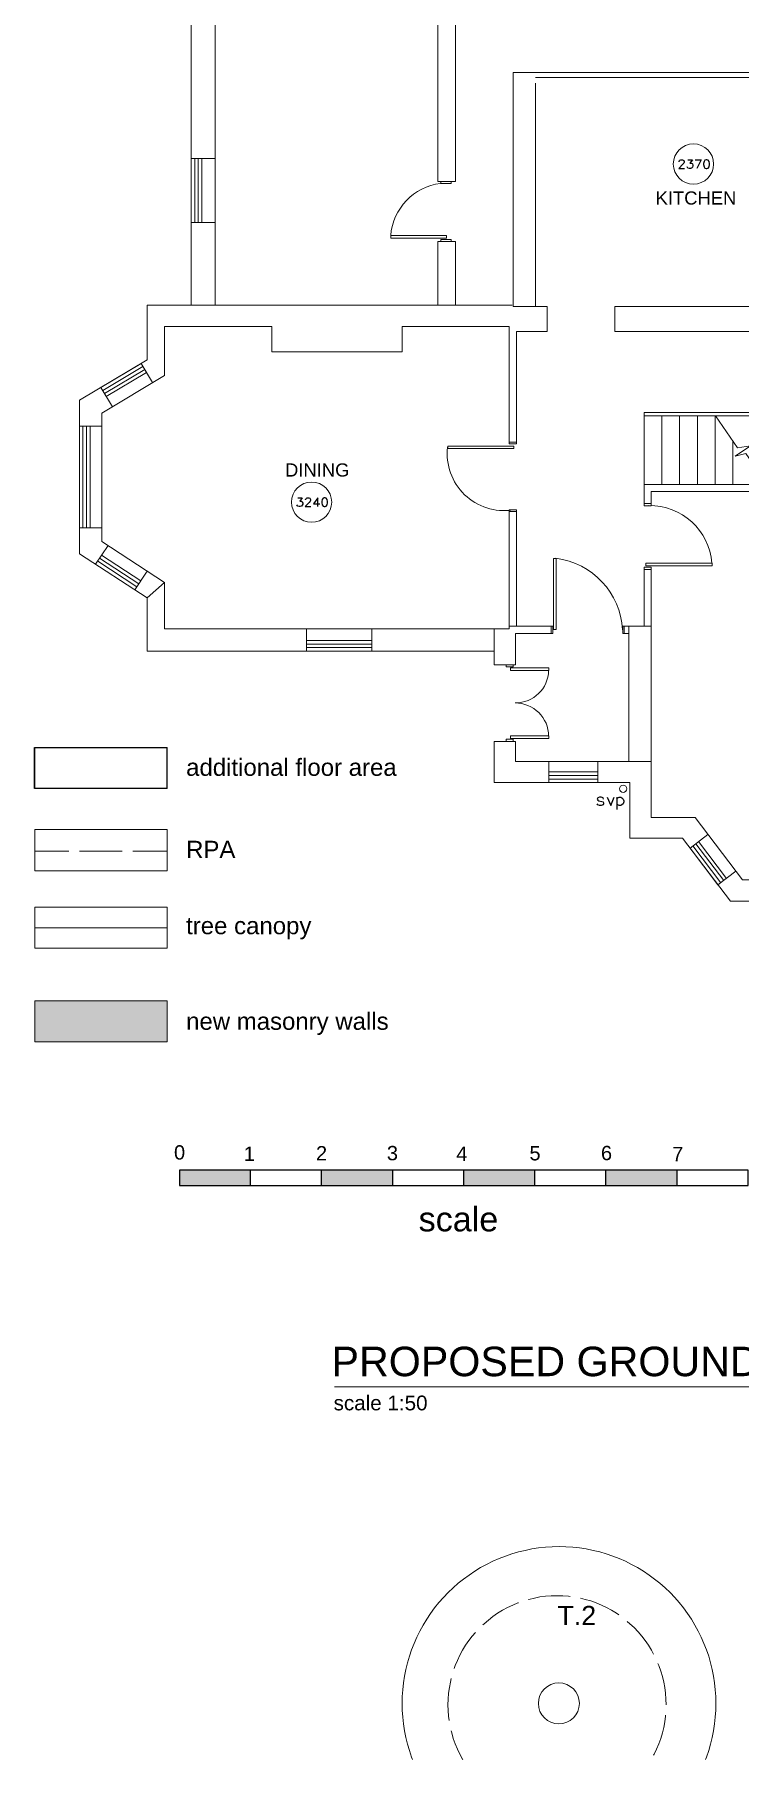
# Model space of a CAD drawing. Header units: millimetres. Extents: x -5841 to 140562, y 1006 to 102310.
# Drawn here: x 83814 to 93730, y 1670 to 25935 of the extents above; entities that cross this region are included whole.
import ezdxf

# ---------------------------------------------------------------- set-up
doc = ezdxf.new("R2010")
doc.units = ezdxf.units.MM
doc.header["$LTSCALE"] = 10
for name, color, linetype in [('PDF18_0', 7, 'Continuous'), ('PDF18_L901G2', 7, 'Continuous'), ('PDF18_Text', 7, 'Continuous')]:
    doc.layers.add(name, color=color, linetype=linetype)
doc.layers.add('PDF18_KD - WALL - LOADBEARING', color=253, linetype='Continuous', true_color=0xc0ab87)
doc.styles.add('PDF ArialMT', font='arial.ttf')
doc.styles.add('PDF FuturaCom-Book', font='arial.ttf')
picture_1 = doc.add_image_def('image8.png', size_in_pixel=(183, 587))

msp = doc.modelspace()

# ---------------------------------------------------------------- linework, layer by layer
at = {"layer": 'PDF18_0', "lineweight": 0}
for points in [[(86356.2, 22129), (86356.2, 30993.3), (88447.4, 30993.3), (88447.4, 31278)], [(86017.6, 22129), (86017.6, 28997.4), (86017.6, 27598.3), (86356.2, 27598.3), (86017.6, 27598.3)], [(95518, 25398.1), (90547.1, 25398.1), (90547.1, 22108.9), (91025.5, 22108.9), (91025.5, 21758.6), (90592.6, 21758.6), (90592.6, 20178.5), (90492.1, 20178.5), (90492.1, 21828.4), (88982.9, 21828.4), (88982.9, 21468.6), (87153.1, 21468.6), (87153.1, 21828.4), (85642.9, 21828.4), (85642.9, 21138.4), (84760.3, 20610.3), (84761.4, 18804.8), (85642.9, 18227), (85642.9, 17575.1), (90492.1, 17576.1), (90492.1, 19246.1), (90592.6, 19246.1), (90592.6, 17611.1), (91102.7, 17611.1), (90492.1, 17611.1)], [(90861.4, 25328.2), (95148.6, 25328.2), (95148.6, 24568.4), (95518, 24568.4), (95148.6, 24568.4), (95148.6, 22898.4), (95518, 22898.4)], [(90861.4, 22108.9), (90861.4, 25248.8)], [(86356.2, 24188.4), (86017.6, 24188.4), (86017.6, 23288.9), (86356.2, 23288.9)], [(86067.3, 23288.9), (86067.3, 24188.4)], [(86117.1, 23288.9), (86117.1, 24188.4)], [(86167.8, 23288.9), (86167.8, 24188.4)], [(89488.8, 22129), (89488.8, 23022.2), (89736.5, 23022.2), (89736.5, 22129)], [(87627.3, 17260.8), (85397.4, 17260.8), (85397.4, 18011.1), (84446, 18629.1), (84446, 20789.1), (85397.4, 21358.5), (85397.4, 22129), (90533.4, 22129)], [(84908.5, 20699.2), (84746.5, 20969.1), (85313.8, 21307.7), (85474.7, 21037.8)], [(84773, 20926.7), (85339.2, 21265.4)], [(84798.4, 20883.3), (85364.6, 21222)], [(84823.8, 20841), (85390, 21179.7)], [(84495.7, 18993.2), (84495.7, 20423)], [(84545.5, 18993.2), (84545.5, 20423)], [(84596.3, 18993.2), (84596.3, 20423)], [(92387.5, 19606), (92387.5, 20618.8), (95787.9, 20618.8), (95787.9, 19606)], [(92387.5, 20569), (95787.9, 20569)], [(92637.3, 19606), (92637.3, 20569)], [(92887, 19606), (92887, 20569)], [(93137.9, 19606), (93137.9, 20569)], [(93387.6, 19606), (93387.6, 20569)], [(93391.8, 20569), (93699.8, 20121.4), (93882.9, 20148.9), (93668.1, 20001.8), (93819.4, 20043), (94122.1, 19606)], [(90492.1, 20198.6), (90592.6, 20198.6)], [(93637.4, 19606), (93637.4, 20211.3)], [(92387.5, 17611.1), (92387.5, 18440.8), (92487, 18440.8), (92487, 17576.1), (92487, 15710.3), (92487, 14920.8), (93105, 14920.8), (93771.8, 14042.4), (95493.6, 14042.4), (96173.1, 14937.8), (96770, 14937.8), (96770, 16308.3), (96580.5, 16308.3), (96580.5, 18118), (96770, 18118), (96770, 19505.4), (92487, 19505.4), (92487, 19305.4), (92387.5, 19305.4), (92387.5, 19606), (96770, 19606)], [(90492.1, 19226), (90592.6, 19226)], [(92387.5, 19336.1), (92487, 19336.1)], [(84848.1, 18748.7), (84672.5, 18482)], [(84703.2, 18526.5), (85254.5, 18164.5)], [(84729.6, 18568.8), (85282, 18205.8)], [(84757.1, 18610.1), (85309.6, 18248.2)], [(85399.5, 18385.7), (85227, 18123.3)], [(92387.5, 18411.1), (92487, 18411.1)], [(87627.3, 17576.1), (87572.2, 17576.1)], [(87637.8, 17260.8), (87637.8, 17576.1)], [(88537.4, 17260.8), (90277.3, 17260.8), (90277.3, 17070.3), (90577.8, 17070.3), (90577.8, 17510.5), (91102.7, 17510.5), (91102.7, 17611.1)], [(90277.3, 17260.8), (90277.3, 17576.1)], [(91082.6, 17611.1), (91082.6, 17510.5)], [(91772.6, 15710.3), (92172.7, 15710.3), (92172.7, 17611.1)], [(92172.7, 17510.5), (92087, 17510.5), (92087, 17611.1), (92337.8, 17611.1), (92487, 17611.1)], [(92107.1, 17611.1), (92107.1, 17510.5)], [(87572.2, 17260.8), (88592.4, 17260.8)], [(87637.8, 17411), (88557.5, 17411)], [(87637.8, 17360.2), (88557.5, 17360.2)], [(90546.1, 17070.3), (90546.1, 17040.6), (90446.6, 17040.6), (90446.6, 17070.3)], [(90546.1, 15990.8), (90546.1, 16020.4), (90446.6, 16020.4), (90446.6, 15990.8)], [(97083.2, 14937.8), (97083.2, 14638.3), (96343.5, 14638.3), (95664, 13742.9), (93601.4, 13742.9), (92927.3, 14630.9), (92187.5, 14630.9), (92187.5, 15410.8), (91717.6, 15410.8), (91027.6, 15410.8), (90277.3, 15410.8), (90277.3, 15990.8), (90577.8, 15990.8), (90577.8, 15851.1)], [(91027.6, 15710.3), (90577.8, 15710.3), (90577.8, 15990.8)], [(92487, 15710.3), (90972.6, 15710.3)], [(91047.7, 15410.8), (91047.7, 15710.3)], [(91047.7, 15561.1), (91737.7, 15561.1)], [(91737.7, 15410.8), (91737.7, 15710.3)], [(91047.7, 15510.3), (91737.7, 15510.3)], [(91047.7, 15460.6), (91737.7, 15460.6)], [(93286, 14681.7), (93034.1, 14490.1), (93426.8, 13972.6), (93679.7, 14164.1)], [(93546.4, 14063.6), (93153.7, 14581.1)], [(93467, 14003.3), (93074.4, 14520.8)], [(93507.2, 14032.9), (93113.5, 14550.4)], [(88033.6, 6911.6), (97095.9, 6911.6)]]:
    msp.add_lwpolyline(points, dxfattribs=at)
for points in [[(89736.5, 23867.8), (89488.8, 23867.8), (89488.8, 27889.3), (88878.2, 27889.3), (88878.2, 28037.5), (89736.5, 28037.5)], [(89676.1, 23837.1), (89676.1, 23867.8), (89528, 23867.8), (89528, 23837.1)], [(89606.3, 23071.9), (88826.3, 23071.9), (88826.3, 23106.8), (89606.3, 23106.8)], [(89676.1, 23022.2), (89676.1, 23051.8), (89528, 23051.8), (89528, 23022.2)], [(97083.2, 22108.9), (97083.2, 21758.6), (91975.8, 21758.6), (91975.8, 22108.9)], [(84761.4, 18993.2), (84761.4, 20423), (84446, 20423), (84446, 18993.2)], [(90557.7, 20145.7), (89628.5, 20145.7), (89628.5, 20110.8), (90557.7, 20110.8)], [(91115.4, 17564.5), (91115.4, 18564.6), (91150.4, 18564.6), (91150.4, 17564.5)], [(92414, 18460.9), (93344.2, 18460.9), (93344.2, 18495.8), (92414, 18495.8)], [(88557.5, 17576.1), (88557.5, 17260.8)], [(88557.5, 17310.5), (87637.8, 17310.5)], [(91048.8, 17023.7), (91048.8, 16988.8), (90509, 16988.8), (90509, 17023.7)], [(91048.8, 16032.1), (91048.8, 16067), (90509, 16067), (90509, 16032.1)], [(83817.4, 15327.2), (85678.9, 15327.2), (85678.9, 15905.1), (83817.4, 15905.1)], [(83817.4, 14171.6), (85678.9, 14171.6), (85678.9, 14749.4), (83817.4, 14749.4)], [(83817.4, 13081.5), (85678.9, 13081.5), (85678.9, 13658.3), (83817.4, 13658.3)], [(83817.4, 11766), (85678.9, 11766), (85678.9, 12342.8), (83817.4, 12342.8)]]:
    msp.add_lwpolyline(points, close=True, dxfattribs=at)
at = {"layer": 'PDF18_0', "color": 213, "lineweight": 25, "true_color": 0xa953a0}
for points in [[(92880.7, 24144), (92880.7, 24150.3), (92887, 24162), (92892.3, 24167.3), (92904, 24173.6), (92927.3, 24173.6), (92938.9, 24167.3), (92945.2, 24162), (92950.5, 24150.3), (92950.5, 24138.7), (92945.2, 24127), (92933.6, 24109.1), (92875.4, 24050.8), (92956.9, 24050.8)], [(93003.5, 24173.6), (93068, 24173.6), (93033.1, 24127), (93050, 24127), (93061.7, 24120.7), (93068, 24115.4), (93073.3, 24097.4), (93073.3, 24085.8), (93068, 24067.8), (93056.4, 24056.1), (93038.4, 24050.8), (93021.4, 24050.8), (93003.5, 24056.1), (92998.2, 24062.5), (92991.8, 24074.1)], [(93108.2, 24173.6), (93189.7, 24173.6), (93131.5, 24050.8)], [(87516.1, 19416.5), (87580.7, 19416.5), (87545.8, 19370), (87562.7, 19370), (87574.3, 19364.7), (87580.7, 19358.3), (87586, 19341.4), (87586, 19329.7), (87580.7, 19311.8), (87569, 19300.1), (87551.1, 19294.8), (87534.1, 19294.8), (87516.1, 19300.1), (87510.8, 19306.5), (87504.5, 19318.1)], [(87627.3, 19387.9), (87627.3, 19393.2), (87632.5, 19404.9), (87638.9, 19411.2), (87650.5, 19416.5), (87673.8, 19416.5), (87685.5, 19411.2), (87690.8, 19404.9), (87697.1, 19393.2), (87697.1, 19381.6), (87690.8, 19370), (87679.1, 19353), (87620.9, 19294.8), (87702.4, 19294.8)], [(87796.6, 19294.8), (87796.6, 19416.5), (87738.4, 19335), (87825.2, 19335)]]:
    msp.add_lwpolyline(points, dxfattribs=at)
for points in [[(93259.6, 24173.6), (93242.6, 24167.3), (93231, 24150.3), (93224.6, 24120.7), (93224.6, 24103.8), (93231, 24074.1), (93242.6, 24056.1), (93259.6, 24050.8), (93271.2, 24050.8), (93289.2, 24056.1), (93300.8, 24074.1), (93306.1, 24103.8), (93306.1, 24120.7), (93300.8, 24150.3), (93289.2, 24167.3), (93271.2, 24173.6)], [(87889.7, 19416.5), (87871.7, 19411.2), (87860.1, 19393.2), (87854.8, 19364.7), (87854.8, 19346.7), (87860.1, 19318.1), (87871.7, 19300.1), (87889.7, 19294.8), (87901.4, 19294.8), (87918.3, 19300.1), (87929.9, 19318.1), (87936.3, 19346.7), (87936.3, 19364.7), (87929.9, 19393.2), (87918.3, 19411.2), (87901.4, 19416.5)]]:
    msp.add_lwpolyline(points, close=True, dxfattribs=at)
at = {"layer": 'PDF18_0', "color": 5, "lineweight": 0}
msp.add_lwpolyline([(85642.9, 18227), (85397.4, 18011.1)], dxfattribs=at)
at = {"layer": 'PDF18_0', "lineweight": 25}
for points in [[(91818.1, 15180.1), (91810.7, 15197.1), (91785.3, 15205.5), (91759.9, 15205.5), (91735.6, 15197.1), (91727.1, 15180.1), (91735.6, 15164.2), (91752.5, 15155.8), (91793.8, 15147.3), (91810.7, 15138.8), (91818.1, 15121.9), (91818.1, 15114.5), (91810.7, 15097.6), (91785.3, 15089.1), (91759.9, 15089.1), (91735.6, 15097.6), (91727.1, 15114.5)], [(91868.9, 15205.5), (91918.7, 15089.1), (91968.4, 15205.5)], [(92002.3, 15205.5), (92002.3, 15030.9)], [(92002.3, 15180.1), (92018.2, 15197.1), (92035.1, 15205.5), (92060.5, 15205.5), (92076.4, 15197.1), (92093.3, 15180.1), (92101.8, 15155.8), (92101.8, 15138.8), (92093.3, 15114.5), (92076.4, 15097.6), (92060.5, 15089.1), (92035.1, 15089.1), (92018.2, 15097.6), (92002.3, 15114.5)]]:
    msp.add_lwpolyline(points, dxfattribs=at)
at = {"layer": 'PDF18_0', "color": 6, "lineweight": 0}
for points in [[(83817.4, 14446.7), (84297.8, 14446.7)], [(84448.1, 14446.7), (85048.2, 14446.7)], [(85198.4, 14446.7), (85678.9, 14446.7)], [(91347.2, 3962.1), (91323.9, 3965.2), (91243.5, 3971.6), (91163.1, 3973.7), (91082.6, 3971.6), (91003.3, 3965.2), (90922.8, 3955.7), (90844.5, 3940.9), (90766.2, 3921.9), (90759.8, 3919.7)], [(92034, 3702.8), (91998.1, 3727.1), (91930.3, 3768.4), (91859.4, 3806.5), (91787.5, 3841.4), (91712.3, 3872.1), (91637.2, 3899.6), (91559.9, 3921.9), (91494.3, 3937.7)], [(90619.1, 3874.2), (90613.8, 3872.1), (90539.7, 3841.4), (90466.7, 3806.5), (90396.8, 3768.4), (90328.1, 3727.1), (90261.4, 3681.6), (90197.9, 3631.9), (90136.5, 3580), (90118.5, 3563.1)], [(90014.8, 3457.3), (89971.4, 3405.4), (89922.7, 3341.9), (89877.2, 3276.3), (89834.9, 3207.5), (89796.8, 3136.6), (89761.9, 3064.6), (89731.2, 2990.5), (89716.4, 2949.3)], [(92520.9, 3153.5), (92491.2, 3207.5), (92448.9, 3276.3), (92403.4, 3341.9), (92354.7, 3405.4), (92302.9, 3466.8), (92247.8, 3525), (92189.6, 3580), (92151.5, 3612.8)], [(92696.5, 2440.2), (92694.4, 2520.7), (92688.1, 2601.1), (92677.5, 2680.5), (92663.7, 2759.8), (92644.7, 2837.1), (92621.4, 2914.3), (92594.9, 2990.5), (92583.3, 3019.1)], [(89674, 2807.5), (89663.4, 2759.8), (89648.6, 2680.5), (89638, 2601.1), (89631.7, 2520.7), (89629.6, 2440.2), (89631.7, 2359.8), (89638, 2280.4), (89646.5, 2218)], [(92520.9, 1729), (92529.3, 1743.9), (92564.3, 1816.9), (92594.9, 1891), (92621.4, 1966.1), (92644.7, 2043.4), (92663.7, 2121.7), (92677.5, 2201.1), (92688.1, 2280.4), (92689.1, 2293.1)], [(89675.1, 2073), (89681.4, 2043.4), (89704.7, 1966.1), (89731.2, 1891), (89761.9, 1816.9), (89796.8, 1743.9), (89834.9, 1674), (89838.1, 1669.8)]]:
    msp.add_lwpolyline(points, dxfattribs=at)
at = {"layer": 'PDF18_0', "color": 3, "lineweight": 0}
for points in [[(83817.4, 13370.4), (85678.9, 13370.4)], [(93252.2, 1669.8), (93264.9, 1703.6), (93296.6, 1794.7), (93323.1, 1886.7), (93346.3, 1979.9), (93364.3, 2075.1), (93379.2, 2169.3), (93389.7, 2265.6), (93396.1, 2361.9), (93398.2, 2458.2), (93396.1, 2554.5), (93389.7, 2649.8), (93379.2, 2746.1), (93364.3, 2841.3), (93346.3, 2935.5), (93323.1, 3028.6), (93296.6, 3121.8), (93264.9, 3212.8), (93229.9, 3301.7), (93191.8, 3390.6), (93149.5, 3476.3), (93102.9, 3561), (93053.2, 3643.5), (92999.2, 3722.9), (92942.1, 3801.2), (92881.7, 3876.3), (92818.2, 3948.3), (92752.6, 4018.2), (92682.8, 4084.8), (92609.8, 4148.3), (92534.6, 4208.7), (92457.4, 4264.7), (92378, 4318.7), (92295.4, 4368.5), (92210.8, 4415), (92124, 4457.4), (92036.2, 4496.5), (91946.2, 4531.4), (91855.2, 4562.1), (91763.1, 4588.6), (91670, 4611.9), (91574.7, 4630.9), (91479.5, 4645.7), (91384.2, 4656.3), (91287.9, 4661.6), (91191.6, 4663.7), (91095.3, 4661.6), (91000.1, 4656.3), (90903.8, 4645.7), (90808.5, 4630.9), (90714.3, 4611.9), (90621.2, 4588.6), (90528.1, 4562.1), (90437.1, 4531.4), (90347.1, 4496.5), (90259.3, 4457.4), (90173.5, 4415), (90088.9, 4368.5), (90006.3, 4318.7), (89925.9, 4264.7), (89848.6, 4208.7), (89773.5, 4148.3), (89701.5, 4084.8), (89631.7, 4018.2), (89565, 3948.3), (89501.5, 3876.3), (89441.2, 3801.2), (89384, 3722.9), (89331.1, 3643.5), (89281.4, 3561), (89234.8, 3476.3), (89192.5, 3390.6), (89153.3, 3301.7), (89118.4, 3212.8), (89087.7, 3121.8), (89060.2, 3028.6), (89038, 2935.5), (89018.9, 2841.3), (89004.1, 2746.1), (88993.5, 2649.8), (88987.2, 2554.5), (88985.1, 2458.2), (88987.2, 2361.9), (88993.5, 2265.6), (89004.1, 2169.3), (89018.9, 2075.1), (89038, 1979.9), (89060.2, 1886.7), (89087.7, 1794.7), (89118.4, 1703.6), (89132.2, 1669.8)]]:
    msp.add_lwpolyline(points, dxfattribs=at)
at = {"layer": 'PDF18_0', "color": 213, "lineweight": 0, "true_color": 0xa953a0}
for centre in [(93082.2, 24112.7), (87711.1, 19356.5)]:
    msp.add_circle(centre, 283.1, dxfattribs=at)
at = {"layer": 'PDF18_0', "color": 30, "lineweight": 0, "true_color": 0xf26722}
msp.add_circle((92093.7, 15324.2), 50.3, dxfattribs=at)
at = {"layer": 'PDF18_0', "color": 3, "lineweight": 0}
msp.add_circle((91188.8, 2458.9), 288.4, dxfattribs=at)
at = {"layer": 'PDF18_0', "lineweight": 0}
for centre, radius, start, end in [((89624.6, 23041.6), 803.8, 97.15759, 175.18799), ((90417.3, 20035.9), 798.5, 173.21045, 278.78357), ((92468.4, 18431.5), 875.7, 4.29566, 91.04919), ((91011, 17499.1), 1075.8, 3.34533, 82.69959), ((90579.2, 16998.5), 466.2, 269.44519, 358.92334), ((90579.2, 16065), 466.2, 0.29664, 90.5603)]:
    msp.add_arc(centre, radius, start, end, dxfattribs=at)
at = {"layer": 'PDF18_KD - WALL - LOADBEARING', "color": 30, "true_color": 0xf26722, "transparency": 33554559}
for points in [[(85678.9, 12342.8), (83817.4, 12342.8), (85678.9, 11766)], [(83817.4, 12342.8), (85678.9, 11766), (83817.4, 11766)]]:
    msp.add_solid(points, dxfattribs=at)
at = {"layer": 'PDF18_L901G2', "lineweight": 25}
msp.add_lwpolyline([(93852.2, 9742.5), (93852.2, 9961.6), (85852.5, 9961.6), (85852.5, 9742.5)], close=True, dxfattribs=at)
for points in [[(86852.6, 9742.5), (86852.6, 9961.6)], [(87852.7, 9742.5), (87852.7, 9961.6)], [(88852.8, 9742.5), (88852.8, 9961.6)], [(89852.9, 9742.5), (89852.9, 9961.6)], [(90851.9, 9742.5), (90851.9, 9961.6)], [(91852, 9742.5), (91852, 9961.6)], [(92852.1, 9742.5), (92852.1, 9961.6)]]:
    msp.add_lwpolyline(points, dxfattribs=at)
at = {"layer": 'PDF18_L901G2', "color": 254, "true_color": 0xdcdcdc, "transparency": 33554559}
for points in [[(86852.6, 9961.6), (85852.5, 9961.6), (86852.6, 9742.5)], [(85852.5, 9961.6), (86852.6, 9742.5), (85852.5, 9742.5)], [(88852.8, 9961.6), (87852.7, 9961.6), (88852.8, 9742.5)], [(87852.7, 9961.6), (88852.8, 9742.5), (87852.7, 9742.5)], [(90851.9, 9961.6), (89852.9, 9961.6), (90851.9, 9742.5)], [(89852.9, 9961.6), (90851.9, 9742.5), (89852.9, 9742.5)], [(92852.1, 9961.6), (91852, 9961.6), (92852.1, 9742.5)], [(91852, 9961.6), (92852.1, 9742.5), (91852, 9742.5)]]:
    msp.add_solid(points, dxfattribs=at)

# ---------------------------------------------------------------- texts
at = {"layer": 'PDF18_Text', "attachment_point": 4}
for s, insert, char_height, style in [('KITCHEN', (92549.4, 23633.7), 185.2, 'PDF ArialMT'), ('DINING', (87338, 19807.7), 185.2, 'PDF ArialMT'), ('additional floor area', (85946.3, 15625.5), 241.401, 'PDF ArialMT'), ('RPA', (85946.3, 14471.9), 241.4, 'PDF ArialMT'), ('tree canopy', (85946.3, 13362.8), 241.401, 'PDF ArialMT'), ('new masonry walls', (85946.3, 12018.7), 241.401, 'PDF ArialMT'), ('0', (85775.9, 10208), 201.2, 'PDF ArialMT'), ('1', (86757, 10191), 201.2, 'PDF ArialMT'), ('2', (87773, 10197.4), 201.2, 'PDF ArialMT'), ('3', (88770, 10198.4), 201.2, 'PDF ArialMT'), ('4', (89745.8, 10190), 201.2, 'PDF ArialMT'), ('5', (90775.6, 10196.3), 201.2, 'PDF ArialMT'), ('6', (91781, 10199.5), 201.2, 'PDF ArialMT'), ('7', (92783.3, 10186.8), 201.2, 'PDF ArialMT'), ('scale', (89216.6, 9267.9), 343.56, 'PDF FuturaCom-Book'), ('PROPOSED GROUND FLOOR PLAN', (87991, 7266.1), 414.984, 'PDF FuturaCom-Book'), ('scale 1:50', (88020.7, 6683.6), 207.49, 'PDF FuturaCom-Book')]:
    msp.add_mtext(s, dxfattribs=dict(at, insert=insert, char_height=char_height, style=style))
at = {"layer": 'PDF18_Text', "color": 114, "true_color": 0x136734, "insert": (91169.3, 3695.9), "char_height": 269.74, "attachment_point": 4, "style": 'PDF FuturaCom-Book'}
msp.add_mtext('T.2', dxfattribs=at)

# ---------------------------------------------------------------- pictures from other files: only their frames are drawn
at = {"layer": 'PDF18_KD - WALL - LOADBEARING', "color": 40, "true_color": 0xf8d731}
image = msp.add_image(picture_1, insert=(85676.4, 15327.9), size_in_units=(578.9, 1862.7), rotation=90, dxfattribs=at)
image.dxf.flags = 15

doc.saveas('drawing.dxf')
